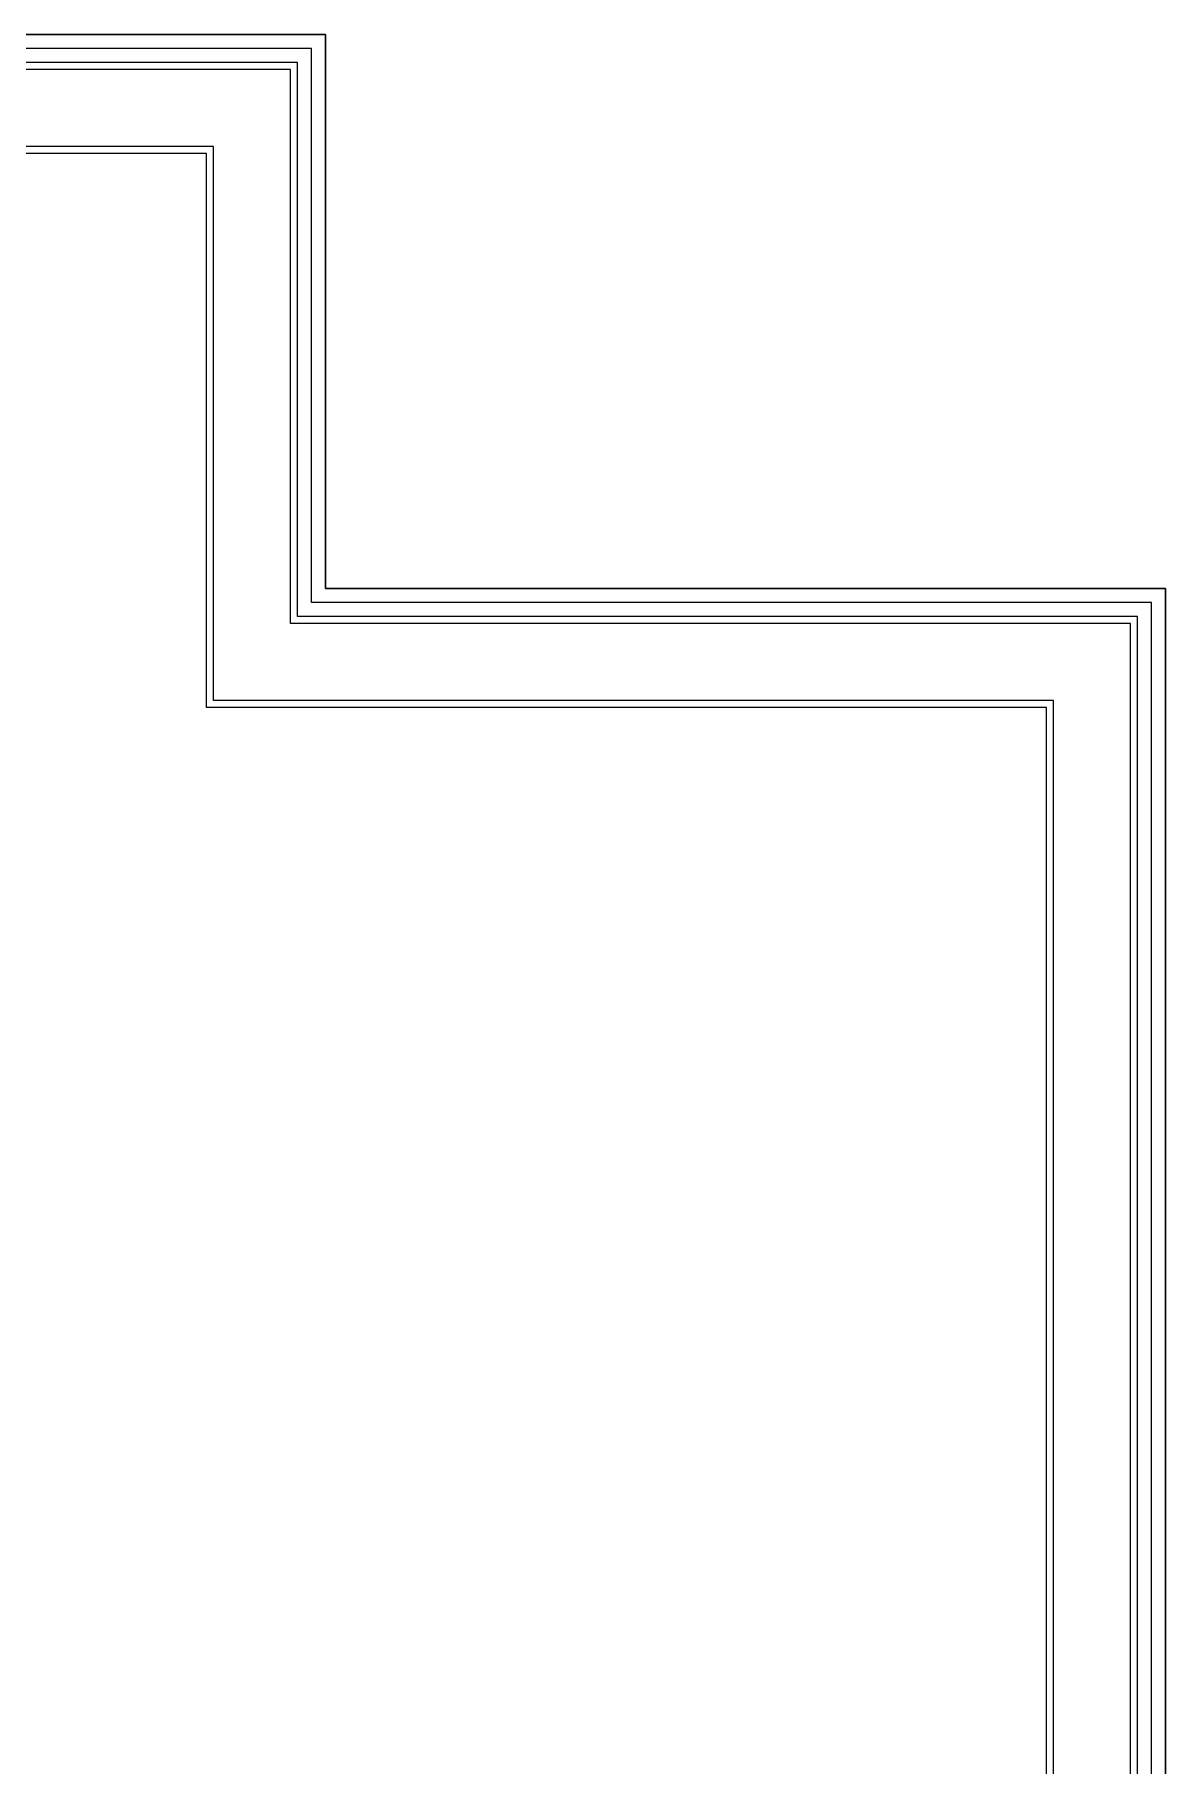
# Model space of a CAD drawing. Header units: inches. Extents: x 3882 to 20043, y -1483 to 3222.
# Drawn here: x 12412.1 to 12492.8, y -350.4 to -226.8 of the extents above; entities that cross this region are included whole.
import ezdxf

# ---------------------------------------------------------------- set-up
doc = ezdxf.new("R2010")
doc.units = ezdxf.units.IN
doc.header["$MEASUREMENT"] = 0
for name, color, linetype in [('SS - Drywall_(240)', 240, 'Continuous'), ('SS - Masonry_(241)', 241, 'Continuous'), ('SS - Sheathing_(124)', 124, 'Continuous'), ('SS - Wood_(30)', 30, 'Continuous')]:
    doc.layers.add(name, color=color, linetype=linetype)

msp = doc.modelspace()

# ---------------------------------------------------------------- linework, layer by layer
at = {"layer": 'SS - Drywall_(240)'}
msp.add_lwpolyline([(12484.34493, -356.03427), (12484.34493, -274.86932), (12424.34493, -274.86932), (12424.34493, -235.29353), (12307.08538, -235.29353), (12307.08538, -322.13827)], dxfattribs=at)
at = {"layer": 'SS - Masonry_(241)'}
msp.add_lwpolyline([(12066.28014, -340.41495), (12066.28014, -266.36932), (12298.58538, -266.36932), (12298.58538, -226.79353), (12432.84493, -226.79353), (12432.84493, -266.36932), (12492.84493, -266.36932), (12492.84493, -451.63646), (12432.25915, -512.22224), (12323.62078, -512.22224), (12323.62078, -500.22224), (12309.62078, -500.22224)], dxfattribs=at)
at = {"layer": 'SS - Sheathing_(124)'}
for points in [[(12066.28014, -266.36932), (12066.28014, -379.36932), (12161.04208, -379.36932), (12161.04208, -512.22224), (12253.62078, -512.22224), (12253.62078, -500.22224), (12323.62078, -500.22224), (12323.62078, -512.22224), (12432.25915, -512.22224), (12492.84493, -451.63646), (12492.84493, -266.36932), (12432.84493, -266.36932), (12432.84493, -226.79353), (12298.58538, -226.79353), (12298.58538, -266.36932), (12066.28014, -266.36932), (12066.28014, -340.41495)], [(12162.04208, -511.22224), (12252.62078, -511.22224), (12252.62078, -499.22224), (12324.62078, -499.22224), (12324.62078, -511.22224), (12431.84493, -511.22224), (12491.84493, -451.22224), (12491.84493, -267.36932), (12431.84493, -267.36932), (12431.84493, -227.79353), (12299.58538, -227.79353), (12299.58538, -267.36932), (12067.28014, -267.36932), (12067.28014, -378.36932)], [(12163.04208, -510.22224), (12251.62078, -510.22224), (12251.62078, -498.22224), (12325.62078, -498.22224), (12325.62078, -510.22224), (12431.43072, -510.22224), (12490.84493, -450.80803), (12490.84493, -268.36932), (12430.84493, -268.36932), (12430.84493, -228.79353), (12300.58538, -228.79353), (12300.58538, -268.36932), (12068.28014, -268.36932), (12068.28014, -377.36932)]]:
    msp.add_lwpolyline(points, dxfattribs=at)
at = {"layer": 'SS - Wood_(30)'}
for points in [[(12163.54208, -509.72224), (12251.12078, -509.72224), (12251.12078, -497.72224), (12326.12078, -497.72224), (12326.12078, -509.72224), (12431.22361, -509.72224), (12490.34493, -450.60092), (12490.34493, -268.86932), (12430.34493, -268.86932), (12430.34493, -229.29353), (12301.08538, -229.29353), (12301.08538, -268.86932), (12068.78014, -268.86932), (12068.78014, -376.86932)], [(12484.84493, -356.53427), (12484.84493, -274.36932), (12424.84493, -274.36932), (12424.84493, -234.79353), (12306.58538, -234.79353), (12306.58538, -274.36932)]]:
    msp.add_lwpolyline(points, dxfattribs=at)

doc.saveas('drawing.dxf')
